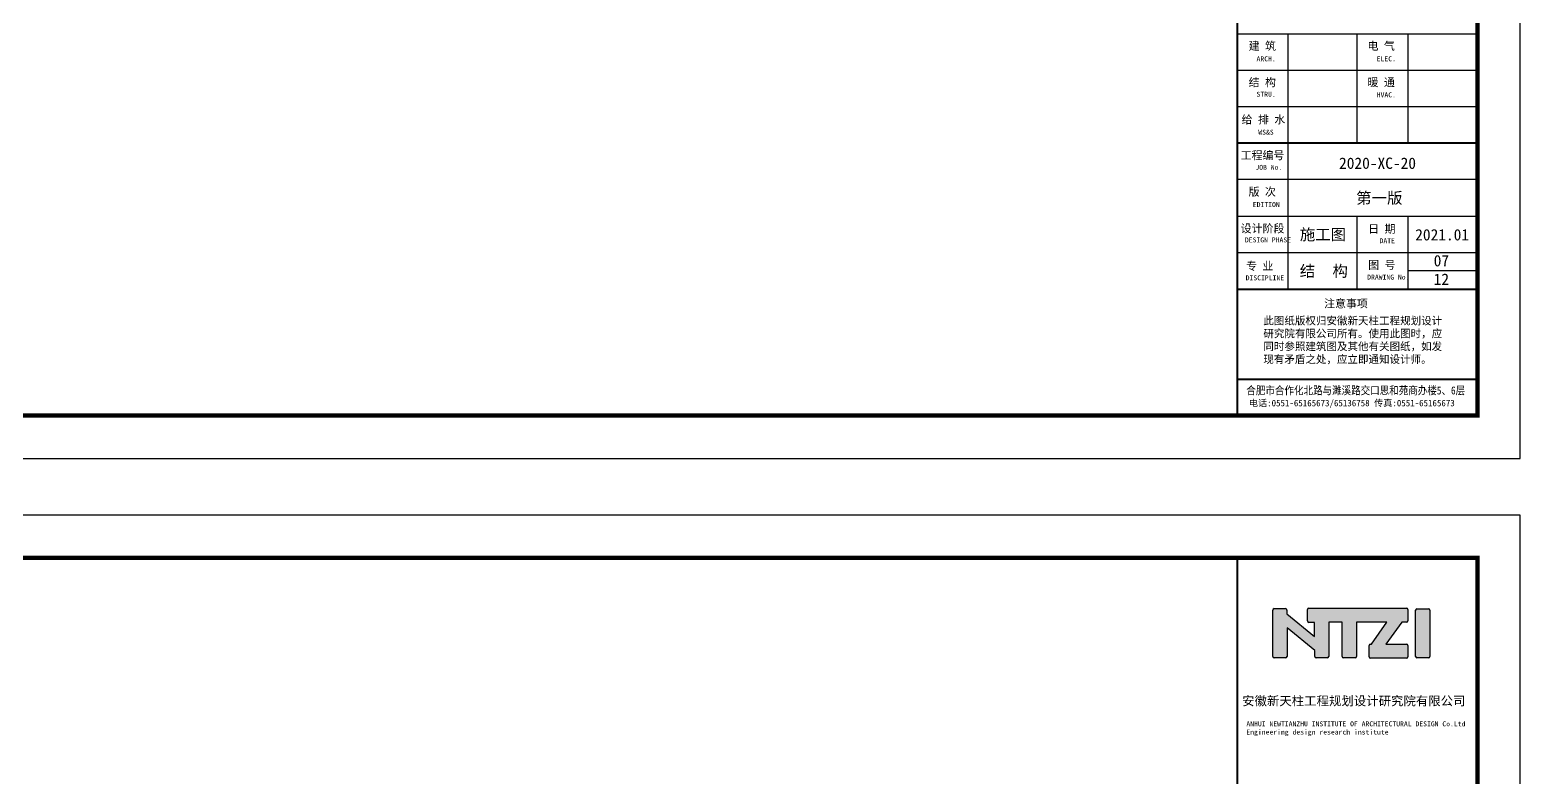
# Model space of a CAD drawing. Extents: x 32177600 to 32582346, y -189249 to 154687.
# Drawn here: x 32414897 to 32484537, y -30856 to 4074 of the extents above; entities that cross this region are included whole.
import ezdxf

# ---------------------------------------------------------------- set-up
doc = ezdxf.new("R2010")
doc.units = 0
doc.header["$LTSCALE"] = 1000
doc.header["$MEASUREMENT"] = 0
doc.layers.get('0').update_dxf_attribs({"linetype": 'CONTINUOUS'})
for name, color, linetype in [('46', 7, 'CONTINUOUS'), ('PUB_TEXT', 7, 'CONTINUOUS'), ('PUB_TITLE', 4, 'CONTINUOUS')]:
    doc.layers.add(name, color=color, linetype=linetype)
doc.styles.add('-黑体', font='simhei.ttf')
doc.styles.add('TQ', font='')
doc.styles.get('TQ').set_extended_font_data('SimSun')

# ---------------------------------------------------------------- blocks, each defined once
blk = doc.blocks.new('ly')
at = {"layer": 'PUB_TEXT', "insert": (-5884, 1715), "char_height": 212, "width": 5144.75, "attachment_point": 1, "style": 'TQ'}
blk.add_mtext('\\pt576;此图纸版权归安徽新天柱工程规划设计研究院有限公司所有。使用此图时，应同时参照建筑图及其他有关图纸，如发现有矛盾之处，应立即通知设计师。', dxfattribs=at)
blk = doc.blocks.new('tk')
h = blk.add_hatch(color=256)
h.paths.add_polyline_path([(31009895, -54327), (31010541, -54856), (31010541, -54993, 0.414214), (31010573, -55025), (31010836, -55025, 0.414214), (31010868, -54993), (31010868, -54194), (31011182, -54194), (31011182, -54992, 0.414214), (31011214, -55024), (31011484, -55024, 0.414214), (31011516, -54992), (31011516, -54195), (31012229, -54195), (31011867, -54706), (31011845, -54706, 0.414214), (31011813, -54738), (31011813, -55000, 0.414214), (31011845, -55032), (31012685, -55032, 0.414214), (31012717, -55000), (31012717, -54736, 0.414214), (31012685, -54704), (31012205, -54704), (31012579, -54190), (31012686, -54190, 0.414214), (31012718, -54158), (31012718, -53897, 0.414214), (31012686, -53865), (31010407, -53865, 0.414214), (31010375, -53897), (31010375, -54164, 0.414214), (31010407, -54196), (31010538, -54196), (31010538, -54524), (31009893, -53997), (31009893, -53908, 0.41489), (31009861, -53876), (31009593, -53876, 0.414214), (31009561, -53908), (31009561, -54996, 0.414214), (31009593, -55028), (31009863, -55028, 0.414214), (31009895, -54996)])
h.paths.add_polyline_path([(31012899, -54993, 0.414214), (31012931, -55025), (31013198, -55025, 0.414214), (31013230, -54993), (31013230, -53909, 0.414214), (31013198, -53877), (31012931, -53877, 0.414214), (31012899, -53909)])
for p, q in [((31009561, -54996), (31009561, -53908)), ((31009593, -53876), (31009861, -53876)), ((31009893, -53908), (31009893, -53997)), ((31010375, -54164), (31010375, -53897)), ((31010407, -53865), (31012686, -53865)), ((31012718, -53897), (31012718, -54158)), ((31012899, -54993), (31012899, -53909)), ((31012931, -53877), (31013198, -53877)), ((31013230, -53909), (31013230, -54993)), ((31009893, -53997), (31010538, -54524)), ((31010538, -54196), (31010407, -54196)), ((31010538, -54524), (31010538, -54196)), ((31011182, -54194), (31010868, -54194)), ((31010868, -54194), (31010868, -54993)), ((31011182, -54992), (31011182, -54194)), ((31012229, -54195), (31011516, -54195)), ((31011516, -54195), (31011516, -54992)), ((31011867, -54706), (31012229, -54195)), ((31012579, -54190), (31012205, -54704)), ((31012686, -54190), (31012579, -54190)), ((31010541, -54856), (31009895, -54327)), ((31009895, -54327), (31009895, -54996)), ((31010541, -54993), (31010541, -54856)), ((31011813, -55000), (31011813, -54738)), ((31011845, -54706), (31011867, -54706)), ((31012205, -54704), (31012685, -54704)), ((31012717, -54736), (31012717, -55000)), ((31009863, -55028), (31009593, -55028)), ((31010836, -55025), (31010573, -55025)), ((31011484, -55024), (31011214, -55024)), ((31012685, -55032), (31011845, -55032)), ((31013198, -55025), (31012931, -55025))]:
    blk.add_line(p, q)
for centre, start, end in [((31009593, -53908), 90, 180), ((31009861, -53908), 359.8676, 90), ((31010407, -53897), 90, 180), ((31012686, -53897), 0, 90), ((31012931, -53909), 90, 180), ((31013198, -53909), 0, 90), ((31010407, -54164), 180, 270), ((31012686, -54158), 270, 0), ((31009593, -54996), 180, 270), ((31009863, -54996), 270, 0), ((31010573, -54993), 180, 270), ((31010836, -54993), 270, 0), ((31011214, -54992), 180, 270), ((31011484, -54992), 270, 0), ((31011845, -54738), 90, 180), ((31011845, -55000), 180, 270), ((31012685, -54736), 0, 90), ((31012685, -55000), 270, 0), ((31012931, -54993), 180, 270), ((31013198, -54993), 270, 0)]:
    blk.add_arc(centre, 32, start, end)
at = {"layer": 'PUB_TEXT'}
for p, q in [((31014342, -52688), (31013606, -52688)), ((31014342, -52688), (31014342, -53218)), ((31014342, -92688), (31014342, -92201)), ((31014345, -92688), (31013564, -92688))]:
    blk.add_line(p, q, dxfattribs=at)
at = {"layer": 'PUB_TITLE'}
for p, q in [((31014342, -52688), (31008732, -52688)), ((31008732, -83766), (31014342, -83766)), ((31009922, -86316), (31009922, -83766)), ((31011537, -86316), (31011537, -83766)), ((31012727, -86316), (31012727, -83766)), ((31008732, -84616), (31014342, -84616)), ((31008732, -85466), (31014342, -85466)), ((31009922, -89738), (31009922, -86316)), ((31008732, -87166), (31014342, -87166)), ((31008732, -88027), (31014342, -88027)), ((31011537, -89738), (31011537, -88027)), ((31012727, -89738), (31012727, -88027)), ((31008732, -88877), (31014359, -88877)), ((31014342, -89308), (31012727, -89308))]:
    blk.add_line(p, q, dxfattribs=at)
at = {"layer": 'PUB_TITLE', "lineweight": 40}
for p, q in [((31008732, -86316), (31014342, -86316)), ((31008732, -91838), (31014342, -91838))]:
    blk.add_line(p, q, dxfattribs=at)
at = {"layer": 'PUB_TITLE', "lineweight": 40, "const_width": 42.5}
for points in [[(31008732, -52688), (31008732, -92688)], [(31008732, -89738), (31014315, -89738)]]:
    blk.add_lwpolyline(points, dxfattribs=at)
at = {"layer": 'PUB_TITLE', "const_width": 42.5}
blk.add_lwpolyline([(31008732, -86316), (31014342, -86316)], dxfattribs=at)
at = {"layer": 'PUB_TEXT', "xscale": 0.8500000014901161, "yscale": 0.8500000014901161, "zscale": 0.8500000014901161}
blk.add_blockref('ly', (31014342, -91838), dxfattribs=at)
at = {"layer": '46', "linetype": 'Continuous', "style": '-黑体'}
for s, height, p in [('2020-XC-20', 264.3, (31011110, -86922)), ('第一版', 264.3, (31011511, -87734)), ('施工图', 264.3, (31010193, -88588)), ('2021.01', 264.3, (31012889, -88594)), ('结', 264, (31010193, -89441)), ('构', 264, (31010957, -89441)), ('12', 264.3, (31013321, -89633))]:
    blk.add_text(s, height=height, dxfattribs=at).set_placement(p)
at = {"layer": 'PUB_TEXT', "style": 'TQ'}
for s, height, p in [(' 工程编号', 187, (31008685, -86699)), ('      JOB No.', 114.75, (31008617, -86943)), ('  版 次', 187, (31008743, -87551)), ('     EDITION', 114.75, (31008647, -87815)), (' 设计阶段', 187, (31008685, -88409)), ('日 期', 187, (31011792, -88419)), ('     DESIGN PHASE', 114.75, (31008462, -88640)), ('         DATE', 114.75, (31011249, -88659)), ('  专 业', 187, (31008685, -89285)), ('图 号', 187, (31011792, -89261)), ('     DISCIPLINE', 114.75, (31008480, -89526)), ('     DRAWING No.', 114.75, (31011319, -89509)), ('注意事项', 187, (31010762, -90162)), ('电话:0551-65165673/65136758 传真:0551-65165673', 153, (31009002, -92471))]:
    blk.add_text(s, height=height, dxfattribs=at).set_placement(p)
at = {"layer": 'PUB_TEXT', "style": 'TQ', "width": 0.85}
blk.add_text('合肥市合作化北路与濉溪路交口思和苑商办楼5、6层 ', height=187, dxfattribs=at).set_placement((31008944, -92193))
at = {"layer": 'PUB_TEXT', "insert": (31008846, -55925), "char_height": 212.5, "attachment_point": 1, "style": 'TQ'}
blk.add_mtext('安徽新天柱工程规划设计研究院有限公司 ', dxfattribs=at)
at = {"layer": 'PUB_TEXT', "attachment_point": 1, "style": 'TQ'}
for s, insert, char_height, width in [('ANHUI NEWTIANZHU INSTITUTE OF ARCHITECTURAL DESIGN Co.Ltd\\PEngineering design research institute', (31008945, -56511), 114.75, 5257.35), ('建 筑', (31008998, -83956), 187, 2006), ('电 气', (31011775, -83956), 187, 2006), ('   ARCH.', (31008913, -84293), 114.8, 2399.55), ('   ELEC.', (31011721, -84293), 114.8, 2399.55), ('结 构', (31008998, -84806), 187, 2006), ('暖 通', (31011775, -84806), 187, 2006), ('   STRU.', (31008913, -85121), 114.8, 2399.55), ('   HVAC.', (31011721, -85136), 114.8, 2399.55), ('给 排 水', (31008833, -85677), 187, 2223.6), ('   WS&S', (31008954, -86007), 114.8, 2441.2)]:
    blk.add_mtext(s, dxfattribs=dict(at, insert=insert, char_height=char_height, width=width))

msp = doc.modelspace()

# ---------------------------------------------------------------- linework, layer by layer
at = {"layer": 'PUB_TITLE', "elevation": 0}
for points in [[(32335936.7, -15958.1), (32484536.7, -15958.1), (32484536.7, 68041.9), (32335936.7, 68041.9)], [(32335936.7, -102603.5), (32484536.7, -102603.5), (32484536.7, -18603.5), (32335936.7, -18603.5)]]:
    msp.add_lwpolyline(points, close=True, dxfattribs=at)
at = {"layer": 'PUB_TITLE', "const_width": 200, "elevation": 0}
for points in [[(32340936.7, -13958.1), (32482536.7, -13958.1), (32482536.7, 66041.9), (32340936.7, 66041.9)], [(32340936.7, -100603.5), (32482536.7, -100603.5), (32482536.7, -20603.5), (32340936.7, -20603.5)]]:
    msp.add_lwpolyline(points, close=True, dxfattribs=at)

# ---------------------------------------------------------------- block references
at = {"xscale": 2, "yscale": 2, "zscale": 2}
for p in [(-29546147.6, 171418.8, 0), (-29546147.6, 171418.8, 0), (-29546147.6, 84773.3, 0), (-29546147.6, 84773.3, 0)]:
    msp.add_blockref('tk', p, dxfattribs=at)

# ---------------------------------------------------------------- texts
at = {"layer": '46', "linetype": 'Continuous', "style": '-黑体'}
msp.add_text('07', height=528.65, dxfattribs=at).set_placement((32480494.4, -6983.2, 0))

doc.saveas('drawing.dxf')
